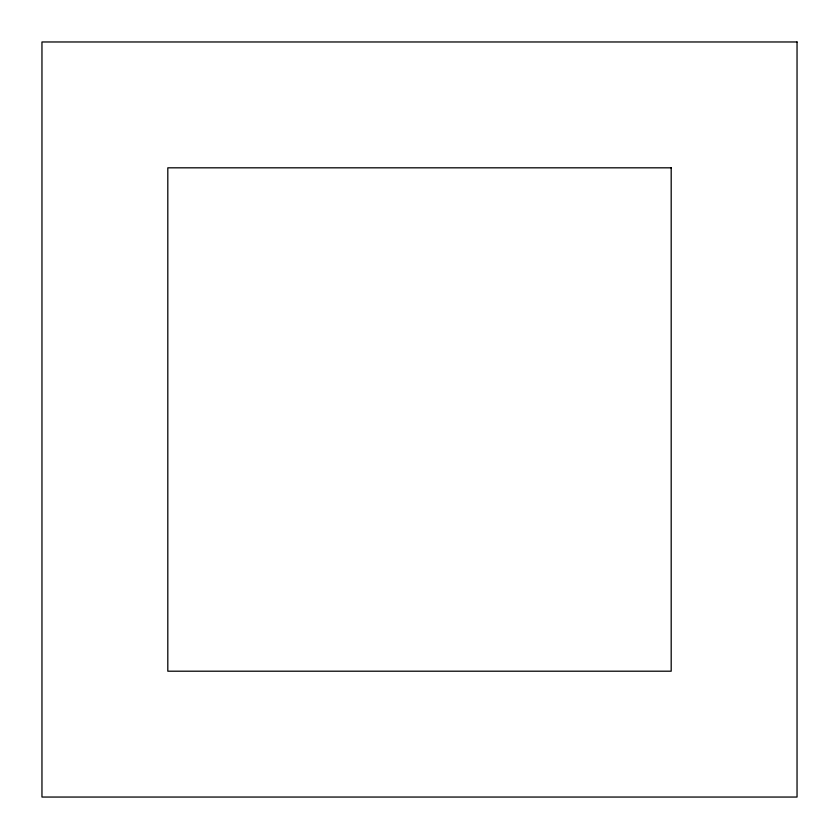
<?xml version="1.0" encoding="UTF-8"?>
<svg xmlns="http://www.w3.org/2000/svg" width="839" height="839" viewBox="0 0 839 839"><rect width="100%" height="100%" fill="white"/><g stroke="black" fill="none" stroke-linecap="round" stroke-linejoin="round"><path stroke-width="1.26" d="M797.04 41.971L41.96 41.971L41.96 797.05L797.04 797.05L797.04 41.971M671.19 167.821L167.81 167.821L167.81 671.2L671.19 671.2L671.19 167.821"/></g></svg>
